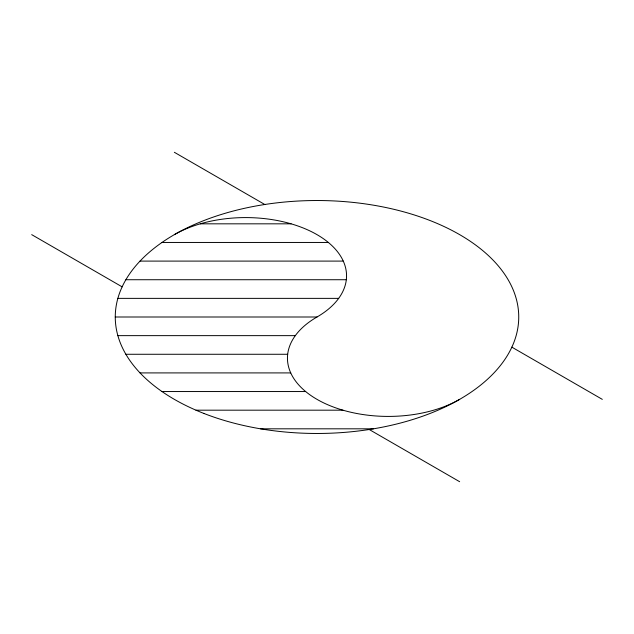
<?xml version="1.0" encoding="UTF-8"?>
<svg xmlns="http://www.w3.org/2000/svg" width="634" height="634" viewBox="0 0 634 634"><rect width="100%" height="100%" fill="white"/><g stroke="black" fill="none" stroke-linecap="round" stroke-linejoin="round"><path stroke-width="0.95" d="M200.257 223.826L291.093 223.826M161.987 242.457L328.349 242.457M140.019 261.097L343.263 261.097M125.873 279.729L346.315 279.729M117.861 298.368L338.683 298.368M115.261 317L317 317A100.869 58.233 0 0 0 317 234.643A100.869 58.233 0 0 0 174.35 234.643M117.861 335.64L295.317 335.64M125.873 354.271L287.685 354.271M140.027 372.911L290.737 372.911M161.995 391.543L305.651 391.543M195.961 410.182L342.907 410.182M260.519 428.814L373.481 428.814M174.35 152.287L264.79 204.497M511.86 347.147L602.3 399.357M31.7 234.643L122.14 286.853M369.21 429.503L459.65 481.713M459.65 399.357A100.869 58.233 0 0 1 317 399.357A100.869 58.233 0 0 1 317 317M203.926 413.455A201.739 116.474 0 0 0 518.224 325.305A201.739 116.474 0 0 0 228.85 212.232A201.739 116.474 0 0 0 203.926 413.455"/></g></svg>
